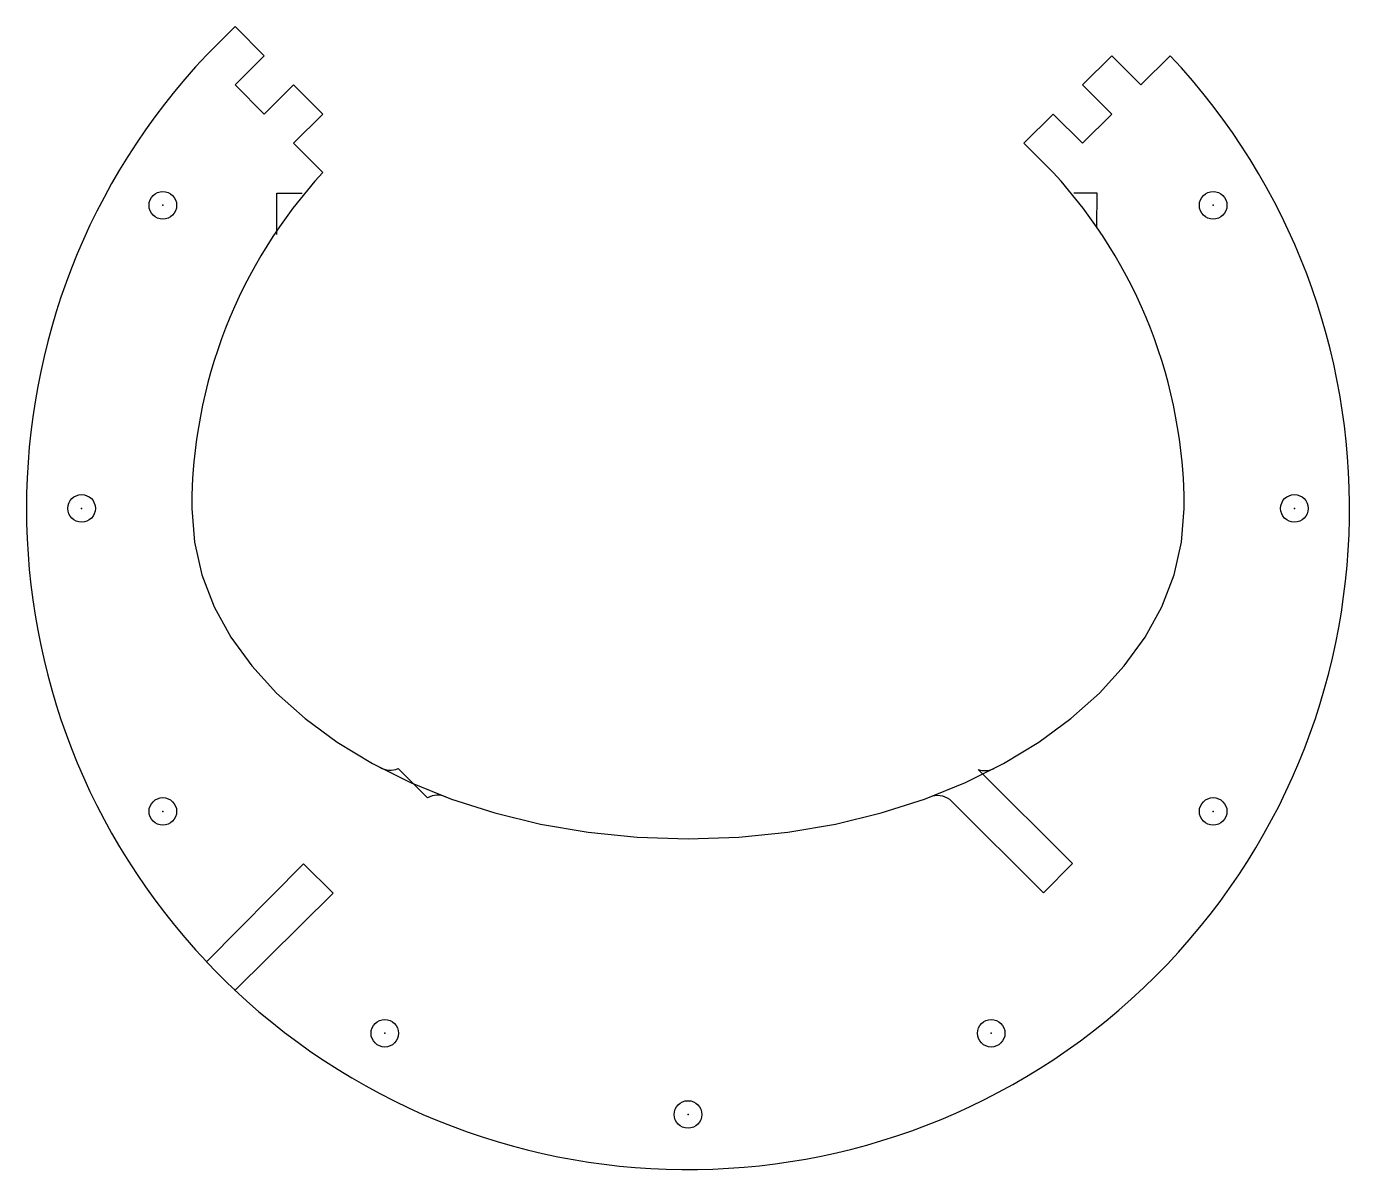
# Model space of a CAD drawing. Extents: x -12 to 12, y -12 to 8.7.
import ezdxf

# ---------------------------------------------------------------- set-up
doc = ezdxf.new("R2010")
doc.units = 0
doc.layers.add('1', color=1, linetype='CONTINUOUS')

msp = doc.modelspace()

# ---------------------------------------------------------------- linework, layer by layer
at = {"layer": '1'}
for points in [[(-8.21597, 8.7463), (-8.74632, 8.21599)], [(-8.21597, 8.7463), (-7.68564, 8.21597)], [(-7.68564, 8.21597), (-8.21599, 7.68566)], [(7.68564, 8.21597), (7.15531, 7.68564)], [(7.68564, 8.21597), (8.21599, 7.68566)], [(8.74632, 8.21599), (8.21599, 7.68566)], [(-8.21599, 7.68566), (-7.68566, 7.15533)], [(-7.15531, 7.68564), (-7.68566, 7.15533)], [(-7.15531, 7.68564), (-6.62498, 7.15531)], [(7.15531, 7.68564), (7.68566, 7.15533)], [(-6.62498, 7.15531), (-7.15533, 6.625)], [(6.62498, 7.15531), (6.09465, 6.62498)], [(6.62498, 7.15531), (7.15533, 6.625)], [(7.68566, 7.15533), (7.15533, 6.625)], [(-7.15533, 6.625), (-6.625, 6.09467)], [(6.09465, 6.62498), (6.625, 6.09467)], [(-7.45811, 4.96967), (-7.45811, 5.71967), (-7, 5.71967)], [(7.4186, 5.10046), (7.42365, 5.71967), (7, 5.71967)], [(-9, 0), (-8.95353, -0.613465), (-8.81715, -1.20921), (-8.59538, -1.78422), (-8.29274, -2.33547), (-7.91375, -2.85996), (-7.46294, -3.35466), (-6.94484, -3.81656), (-6.36396, -4.24264), (-5.72484, -4.62989), (-5.03199, -4.97529), (-4.28993, -5.27583), (-3.50321, -5.52849), (-2.67632, -5.73025), (-1.81381, -5.8781), (-0.920197, -5.96902), (0, -6), (0.920198, -5.96902), (1.81381, -5.8781), (2.67633, -5.73025), (3.50321, -5.52849), (4.28993, -5.27583), (5.03199, -4.97529), (5.72484, -4.62989), (6.36396, -4.24264), (6.94484, -3.81656), (7.46294, -3.35466), (7.91375, -2.85996), (8.29274, -2.33547), (8.59538, -1.78422), (8.81715, -1.20921), (8.95353, -0.613465), (9, 0.000001)], [(-4.99219, -4.98828), (-5.25727, -4.72308)], [(4.78791, -5.31824), (6.44728, -6.97761), (6.97752, -6.44719), (5.26123, -4.73875)], [(-4.99219, -4.98828), (-4.72511, -5.25238)], [(-8.72055, -8.21897), (-6.97377, -6.45118), (-6.4373, -6.98654), (-8.21597, -8.7463)]]:
    msp.add_lwpolyline(points, dxfattribs=at)
for centre in [(-9.52628, 5.5), (-9.52628, 5.5), (9.52628, 5.5), (-11, 0), (-11, 0), (11, 0), (-9.52628, -5.5), (9.52628, -5.5), (-5.5, -9.52628), (5.5, -9.52628), (0, -11)]:
    msp.add_circle(centre, 0.25, dxfattribs=at)
for centre, radius, start, end in [((0, 0), 12, 136.685, 223.315), ((0, 0), 12, 226.685, 403.209), ((0, 0), 9.00198, 137.387, 180), ((0, 0), 9.00198, 0, 42.6125), ((-5.4026, -4.37739), 0.375, -120.832, -67.198), ((5.38733, -4.38561), 0.375, -109.651, -63.2967), ((-4.54284, -5.5801), 0.375, -294.551, -240.917), ((4.52604, -5.58666), 0.375, 45.7066, 105.24), ((0, 0), 12, 223.307, 226.791)]:
    msp.add_arc(centre, radius, start, end, dxfattribs=at)
for p in [(-9.52628, 5.5), (9.52628, 5.5), (-11, 0), (11, 0), (-9.52628, -5.5), (9.52628, -5.5), (-5.5, -9.52628), (5.5, -9.52628), (0, -11)]:
    msp.add_point(p, dxfattribs=at)

doc.saveas('drawing.dxf')
